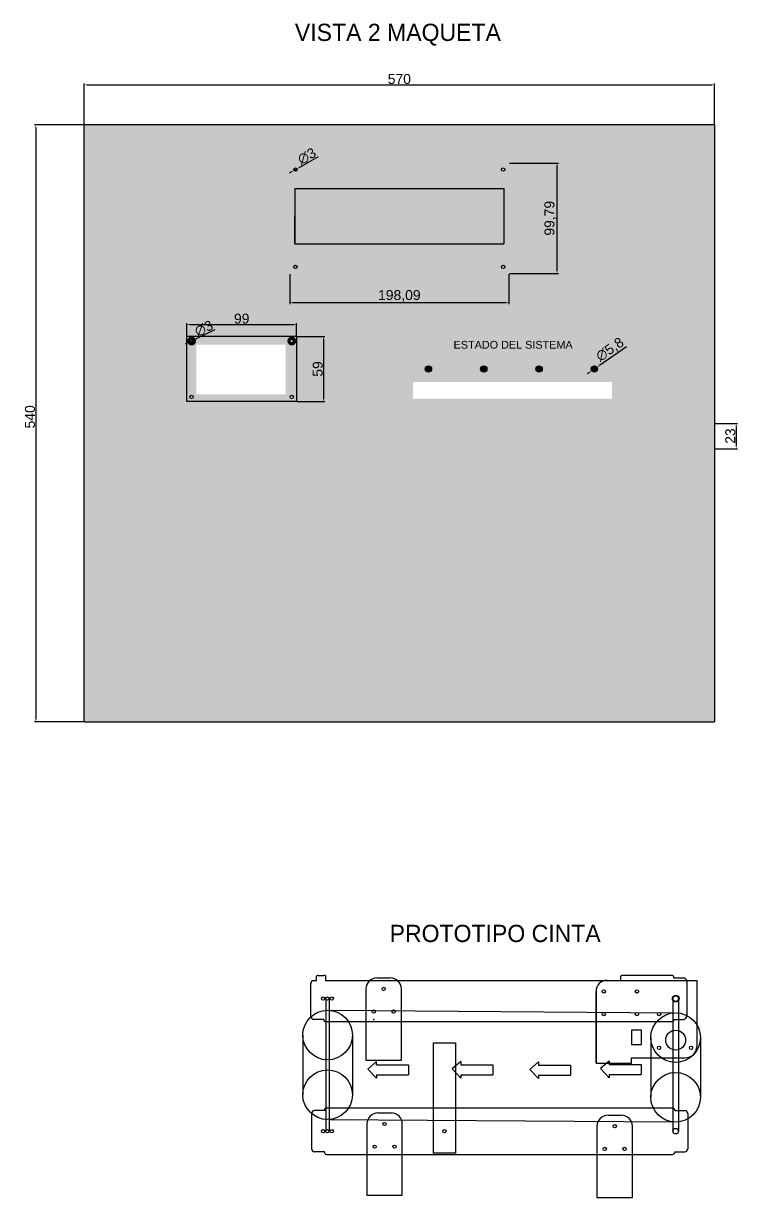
# Model space of a CAD drawing. Header units: millimetres. Extents: x -16 to 1575, y 0 to 1352.
# Drawn here: x 930 to 1575, y 259 to 1321 of the extents above; entities that cross this region are included whole.
import ezdxf

# ---------------------------------------------------------------- set-up
doc = ezdxf.new("R2010")
doc.units = ezdxf.units.MM
doc.styles.get("Standard").update_dxf_attribs({"font": 'arial.ttf'})
doc.dimstyles.new('ISO-25', dxfattribs={"dimtxt": 9, "dimasz": 2.5, "dimexe": 1.25, "dimexo": 0.625, "dimtad": 1, "dimtxsty": 'Standard', "dimcen": 2.5, "dimadec": 0, "dimazin": 0, "dimtfac": 1, "dimtmove": 0, "dimatfit": 3, "dimfxl": 1, "dimarcsym": 0})

# ---------------------------------------------------------------- blocks, each defined once
blk = doc.blocks.new('*D11')
at = {"color": 0, "lineweight": -2, "transparency": 16777216}
for p, q in [((1369.2, 1194.6), (1413.4, 1194.6)), ((1412.1, 1192.1), (1412.1, 1097.3)), ((1369.2, 1094.8), (1413.4, 1094.8))]:
    blk.add_line(p, q, dxfattribs=at)
at = {"color": 0, "transparency": 16777216}
for points in [[(1411.7, 1192.1), (1412.6, 1192.1), (1412.1, 1194.6)], [(1411.7, 1097.3), (1412.6, 1097.3), (1412.1, 1094.8)]]:
    blk.add_solid(points, dxfattribs=at)
at = {"layer": 'Defpoints', "color": 0, "transparency": 16777216}
for p in [(1368.6, 1194.6), (1368.6, 1094.8), (1412.1, 1094.8)]:
    blk.add_point(p, dxfattribs=at)
at = {"color": 0, "transparency": 16777216, "insert": (1406.1, 1144.7), "char_height": 9, "attachment_point": 5, "rotation": 90}
blk.add_mtext('99,79', dxfattribs=at)
blk = doc.blocks.new('*D12')
at = {"color": 0, "lineweight": -2, "transparency": 16777216}
for p, q in [((1170.5, 1094.2), (1170.5, 1067.1)), ((1368.6, 1094.2), (1368.6, 1067.1)), ((1173, 1068.4), (1366.1, 1068.4))]:
    blk.add_line(p, q, dxfattribs=at)
at = {"color": 0, "transparency": 16777216}
for points in [[(1173, 1068.8), (1173, 1068), (1170.5, 1068.4)], [(1366.1, 1068.8), (1366.1, 1068), (1368.6, 1068.4)]]:
    blk.add_solid(points, dxfattribs=at)
at = {"layer": 'Defpoints', "color": 0, "transparency": 16777216}
for p in [(1170.5, 1094.8), (1368.6, 1094.8), (1368.6, 1068.4)]:
    blk.add_point(p, dxfattribs=at)
at = {"color": 0, "transparency": 16777216, "insert": (1269.6, 1074.4), "char_height": 9, "attachment_point": 5}
blk.add_mtext('198,09', dxfattribs=at)
blk = doc.blocks.new('*D13')
at = {"color": 0, "lineweight": -2, "transparency": 16777216}
for p, q in [((1077.6, 1038.5), (1077.6, 1049.9)), ((1080.1, 1048.7), (1174.1, 1048.7)), ((1176.6, 1038.5), (1176.6, 1049.9))]:
    blk.add_line(p, q, dxfattribs=at)
at = {"color": 0, "transparency": 16777216}
for points in [[(1080.1, 1049.1), (1080.1, 1048.2), (1077.6, 1048.7)], [(1174.1, 1049.1), (1174.1, 1048.2), (1176.6, 1048.7)]]:
    blk.add_solid(points, dxfattribs=at)
at = {"layer": 'Defpoints', "color": 0, "transparency": 16777216}
for p in [(1176.6, 1048.7), (1077.6, 1037.9), (1176.6, 1037.9)]:
    blk.add_point(p, dxfattribs=at)
at = {"color": 0, "transparency": 16777216, "insert": (1127.1, 1053.9), "char_height": 9, "attachment_point": 5}
blk.add_mtext('99', dxfattribs=at)
blk = doc.blocks.new('*D14')
at = {"color": 0, "lineweight": -2, "transparency": 16777216}
for p, q in [((1177.2, 1037.9), (1202.2, 1037.9)), ((1201, 1035.4), (1201, 981.4)), ((1177.2, 978.9), (1202.2, 978.9))]:
    blk.add_line(p, q, dxfattribs=at)
at = {"color": 0, "transparency": 16777216}
for points in [[(1200.6, 1035.4), (1201.4, 1035.4), (1201, 1037.9)], [(1200.6, 981.4), (1201.4, 981.4), (1201, 978.9)]]:
    blk.add_solid(points, dxfattribs=at)
at = {"layer": 'Defpoints', "color": 0, "transparency": 16777216}
for p in [(1176.6, 1037.9), (1176.6, 978.9), (1201, 978.9)]:
    blk.add_point(p, dxfattribs=at)
at = {"color": 0, "transparency": 16777216, "insert": (1195.8, 1008.4), "char_height": 9, "attachment_point": 5, "rotation": 90}
blk.add_mtext('59', dxfattribs=at)
blk = doc.blocks.new('*D15')
at = {"color": 0, "lineweight": -2, "transparency": 16777216}
for p, q in [((1102.9, 1043.7), (1085.4, 1035.3)), ((1078.2, 1031.9), (1075.9, 1030.8)), ((1080.4, 1033), (1083.1, 1034.3))]:
    blk.add_line(p, q, dxfattribs=at)
at = {"color": 0, "transparency": 16777216}
for points in [[(1078, 1032.3), (1078.3, 1031.5), (1080.4, 1033)], [(1085.2, 1035.7), (1085.6, 1035), (1083.1, 1034.3)]]:
    blk.add_solid(points, dxfattribs=at)
at = {"layer": 'Defpoints', "color": 0, "transparency": 16777216}
for p in [(1080.4, 1033), (1083.1, 1034.3)]:
    blk.add_point(p, dxfattribs=at)
at = {"color": 0, "transparency": 16777216, "insert": (1092.9, 1045), "char_height": 9, "attachment_point": 5, "rotation": 25.4005}
blk.add_mtext('∅3', dxfattribs=at)
blk = doc.blocks.new('*D16')
at = {"color": 0, "lineweight": -2, "transparency": 16777216}
for p, q in [((1196.1, 1200.2), (1179.2, 1190.7)), ((1174.4, 1188), (1177, 1189.5)), ((1172.2, 1186.8), (1170, 1185.5))]:
    blk.add_line(p, q, dxfattribs=at)
at = {"color": 0, "transparency": 16777216}
for points in [[(1179, 1191.1), (1179.4, 1190.3), (1177, 1189.5)], [(1172, 1187.1), (1172.4, 1186.4), (1174.4, 1188)]]:
    blk.add_solid(points, dxfattribs=at)
at = {"layer": 'Defpoints', "color": 0, "transparency": 16777216}
for p in [(1177, 1189.5), (1174.4, 1188)]:
    blk.add_point(p, dxfattribs=at)
at = {"color": 0, "transparency": 16777216, "insert": (1186, 1200.8), "char_height": 9, "attachment_point": 5, "rotation": 29.3198}
blk.add_mtext('∅3', dxfattribs=at)
blk = doc.blocks.new('*D17')
at = {"color": 0, "lineweight": -2, "transparency": 16777216}
for p, q in [((1475, 1028.4), (1450.4, 1011.4)), ((1443.5, 1006.7), (1448.3, 1010)), ((1441.5, 1005.3), (1439.4, 1003.9))]:
    blk.add_line(p, q, dxfattribs=at)
at = {"color": 0, "transparency": 16777216}
for points in [[(1450.1, 1011.8), (1450.6, 1011.1), (1448.3, 1010)], [(1441.2, 1005.6), (1441.7, 1005), (1443.5, 1006.7)]]:
    blk.add_solid(points, dxfattribs=at)
at = {"layer": 'Defpoints', "color": 0, "transparency": 16777216}
for p in [(1448.3, 1010), (1443.5, 1006.7)]:
    blk.add_point(p, dxfattribs=at)
at = {"color": 0, "transparency": 16777216, "insert": (1460.2, 1025.7), "char_height": 9, "attachment_point": 5, "rotation": 34.5269}
blk.add_mtext('∅5,8', dxfattribs=at)
blk = doc.blocks.new('*D18')
at = {"color": 0, "lineweight": -2, "transparency": 16777216}
for p, q in [((1555.2, 959.2), (1575.3, 959.2)), ((1574.1, 956.7), (1574.1, 938.8)), ((1555.2, 936.3), (1575.3, 936.3))]:
    blk.add_line(p, q, dxfattribs=at)
at = {"color": 0, "transparency": 16777216}
for points in [[(1573.7, 956.7), (1574.5, 956.7), (1574.1, 959.2)], [(1573.7, 938.8), (1574.5, 938.8), (1574.1, 936.3)]]:
    blk.add_solid(points, dxfattribs=at)
at = {"layer": 'Defpoints', "color": 0, "transparency": 16777216}
for p in [(1554.6, 959.2), (1554.6, 936.3), (1574.1, 936.3)]:
    blk.add_point(p, dxfattribs=at)
at = {"color": 0, "transparency": 16777216, "insert": (1568.8, 947.7), "char_height": 9, "attachment_point": 5, "rotation": 90}
blk.add_mtext('23', dxfattribs=at)
blk = doc.blocks.new('*D19')
at = {"color": 0, "lineweight": -2, "transparency": 16777216}
for p, q in [((983.9, 1229.2), (939.7, 1229.2)), ((940.9, 1226.7), (940.9, 691.7)), ((983.9, 689.2), (939.7, 689.2))]:
    blk.add_line(p, q, dxfattribs=at)
at = {"color": 0, "transparency": 16777216}
for points in [[(940.5, 1226.7), (941.3, 1226.7), (940.9, 1229.2)], [(940.5, 691.7), (941.3, 691.7), (940.9, 689.2)]]:
    blk.add_solid(points, dxfattribs=at)
at = {"layer": 'Defpoints', "color": 0, "transparency": 16777216}
for p in [(984.6, 1229.2), (940.9, 689.2), (984.6, 689.2)]:
    blk.add_point(p, dxfattribs=at)
at = {"color": 0, "transparency": 16777216, "insert": (935.7, 965.1), "char_height": 9, "attachment_point": 5, "rotation": 90}
blk.add_mtext('540', dxfattribs=at)
blk = doc.blocks.new('*D20')
at = {"color": 0, "lineweight": -2, "transparency": 16777216}
for p, q in [((984.6, 1229.8), (984.6, 1266.6)), ((987.1, 1265.4), (1552.1, 1265.4)), ((1554.6, 1229.8), (1554.6, 1266.6))]:
    blk.add_line(p, q, dxfattribs=at)
at = {"color": 0, "transparency": 16777216}
for points in [[(987.1, 1265.8), (987.1, 1265), (984.6, 1265.4)], [(1552.1, 1265.8), (1552.1, 1265), (1554.6, 1265.4)]]:
    blk.add_solid(points, dxfattribs=at)
at = {"layer": 'Defpoints', "color": 0, "transparency": 16777216}
for p in [(1554.6, 1265.4), (984.6, 1229.2), (1554.6, 1229.2)]:
    blk.add_point(p, dxfattribs=at)
at = {"color": 0, "transparency": 16777216, "insert": (1269.6, 1270.6), "char_height": 9, "attachment_point": 5}
blk.add_mtext('570', dxfattribs=at)

msp = doc.modelspace()

# ---------------------------------------------------------------- hatches: boundary and pattern name
at = {"true_color": 0xdadbdc}
h = msp.add_hatch(color=254, dxfattribs=at)
h.dxf.hatch_style = 1
h.paths.add_polyline_path([(984.565, 689.196), (1554.565, 689.196), (1554.565, 1229.196), (984.565, 1229.196)])
h.paths.add_polyline_path([(1077.565, 1037.866), (1176.565, 1037.866), (1176.565, 978.866), (1077.565, 978.866)], flags=16)
h.paths.add_polyline_path([(1281.882, 996.554), (1461.785, 996.554), (1461.785, 981.67), (1281.882, 981.67)], flags=16)
at = {"true_color": 0x58ba48}
h = msp.add_hatch(color=85, dxfattribs=at)
h.dxf.hatch_style = 1
h.paths.add_polyline_path([(1175.076, 1121.573), (1364.053, 1121.573), (1364.053, 1171.573), (1295.076, 1171.573), (1175.076, 1171.573)])
h.paths.add_polyline_path([(1237.14, 1121.125), (1362.509, 1121.125), (1362.509, 1166.423), (1237.14, 1166.423)], flags=9)
at = {"true_color": 0xc7c8ca}
h = msp.add_hatch(color=9, dxfattribs=at)
h.dxf.hatch_style = 1
h.paths.add_polyline_path([(1175.076, 1171.573), (1175.076, 1121.573), (1364.053, 1121.573), (1364.053, 1171.573), (1295.076, 1171.573)])
at = {"true_color": 0x58ba48}
h = msp.add_hatch(color=85, dxfattribs=at)
h.dxf.hatch_style = 1
h.paths.add_polyline_path([(1176.357, 1033.63), (1176.565, 1037.866), (1077.565, 1037.866), (1077.772, 1033.63, -1), (1085.772, 1033.63, -1), (1077.772, 1033.63), (1077.772, 983.117, -0.99810818), (1085.772, 983.102, -1), (1077.772, 983.102), (1077.565, 978.866), (1176.565, 978.866), (1176.357, 983.102, -1), (1168.357, 983.102, -1), (1176.357, 983.102), (1176.357, 1033.615, -0.99810818), (1168.357, 1033.63, -1)])
h.paths.add_polyline_path([(1166.873, 1030.245), (1166.873, 985.573), (1086.072, 985.573), (1086.072, 1030.245)], flags=16)
h = msp.add_hatch(color=85, dxfattribs=at)
h.dxf.hatch_style = 1
h.paths.add_polyline_path([(1085.772, 1033.63, 1), (1077.772, 1033.63, 1)])
h.paths.add_polyline_path([(1080.272, 1033.63, -1), (1083.272, 1033.63, -1)], flags=16)
h = msp.add_hatch(color=85, dxfattribs=at)
h.dxf.hatch_style = 1
h.paths.add_polyline_path([(1176.357, 1033.63, 1), (1168.357, 1033.63, 1)])
h.paths.add_polyline_path([(1170.857, 1033.63, -1), (1173.857, 1033.63, -1)], flags=16)
h = msp.add_hatch(color=85, dxfattribs=at)
h.dxf.hatch_style = 1
h.paths.add_polyline_path([(1298.813, 1008.366, 1), (1293.013, 1008.366, 1)])
h = msp.add_hatch(color=1)
h.dxf.hatch_style = 1
h.paths.add_polyline_path([(1348.813, 1008.366, 1), (1343.013, 1008.366, 1)])
at = {"true_color": 0xf26722}
h = msp.add_hatch(color=30, dxfattribs=at)
h.dxf.hatch_style = 1
h.paths.add_polyline_path([(1398.813, 1008.366, 1), (1393.013, 1008.366, 1)])
at = {"true_color": 0x2776bb}
h = msp.add_hatch(color=152, dxfattribs=at)
h.dxf.hatch_style = 1
h.paths.add_polyline_path([(1448.813, 1008.366, 1), (1443.013, 1008.366, 1)])
at = {"true_color": 0x58ba48}
h = msp.add_hatch(color=85, dxfattribs=at)
h.dxf.hatch_style = 1
h.paths.add_polyline_path([(1077.772, 983.102, 1), (1085.772, 983.102, 1)])
h.paths.add_polyline_path([(1083.272, 983.102, -1), (1080.272, 983.102, -1)], flags=16)
h.paths.add_polyline_path([(1168.357, 983.102, 1), (1176.357, 983.102, 1)])
h.paths.add_polyline_path([(1173.857, 983.102, -1), (1170.857, 983.102, -1)], flags=16)

# ---------------------------------------------------------------- linework, layer by layer
for p, q in [((1554.565, 1229.196), (984.565, 1229.196)), ((984.565, 689.196), (984.565, 1229.196)), ((1554.565, 1229.196), (1554.565, 689.196)), ((1175.076, 1171.573), (1175.076, 1121.573)), ((1175.076, 1171.573), (1295.076, 1171.573)), ((1295.076, 1171.573), (1364.053, 1171.573)), ((1364.053, 1171.573), (1364.053, 1121.573)), ((1175.076, 1146.573), (1175.076, 1121.573)), ((1175.076, 1121.573), (1175.076, 1146.573)), ((1175.076, 1121.573), (1364.053, 1121.573)), ((1176.565, 1037.866), (1077.565, 1037.866)), ((1077.565, 978.866), (1077.565, 1037.866)), ((1176.565, 1037.866), (1176.565, 978.866)), ((1176.565, 1037.866), (1176.565, 978.866)), ((1176.565, 978.866), (1077.565, 978.866)), ((984.565, 689.196), (1554.565, 689.196)), ((1194.56, 457.745), (1194.56, 459.175)), ((1194.56, 455.495), (1194.56, 457.745)), ((1196.297, 459.995), (1201.297, 459.995)), ((1203.033, 457.745), (1203.033, 459.175)), ((1203.033, 455.495), (1203.033, 457.745)), ((1249.423, 457.745), (1261.423, 457.745)), ((1469.423, 457.745), (1469.423, 455.495)), ((1473.316, 459.995), (1471.113, 459.995)), ((1497.399, 459.995), (1473.316, 459.995)), ((1515.955, 459.995), (1497.399, 459.995)), ((1517.645, 457.745), (1526.929, 457.745)), ((1189.423, 452.734), (1189.423, 423.005)), ((1191.917, 455.495), (1194.56, 455.495)), ((1202.892, 455.495), (1469.423, 455.495)), ((1239.423, 447.745), (1239.423, 383.245)), ((1271.423, 427.245), (1271.423, 447.745)), ((1457.423, 455.495), (1538.423, 455.495)), ((1529.423, 454.984), (1529.423, 423.005)), ((1538.423, 455.495), (1538.423, 395.495)), ((1203.058, 438.995), (1203.058, 319.115)), ((1206.058, 438.995), (1206.058, 319.115)), ((1447.423, 445.495), (1447.423, 380.495)), ((1447.423, 380.495), (1447.423, 445.495)), ((1447.423, 380.495), (1447.423, 445.495)), ((1516.923, 438.995), (1516.923, 319.115)), ((1521.923, 438.995), (1521.923, 319.115)), ((1206.058, 428.442), (1516.923, 426.052)), ((1271.423, 383.245), (1271.423, 427.245)), ((1201.201, 420.245), (1191.917, 420.245)), ((1416.754, 417.995), (1202.892, 417.995)), ((1497.399, 417.995), (1416.754, 417.995)), ((1515.955, 417.995), (1497.399, 417.995)), ((1517.645, 420.245), (1526.929, 420.245)), ((1182.325, 406.04), (1182.325, 352.07)), ((1227.203, 406.04), (1227.203, 352.07)), ((1488.423, 410.495), (1479.423, 410.495)), ((1479.423, 410.495), (1479.423, 397.495)), ((1488.423, 397.495), (1488.423, 410.495)), ((1496.922, 403.746), (1496.922, 349.775)), ((1541.8, 403.746), (1541.8, 349.775)), ((1300.283, 399.115), (1300.283, 299.115)), ((1300.283, 399.115), (1320.283, 399.115)), ((1320.283, 399.115), (1320.283, 299.115)), ((1479.423, 397.495), (1488.423, 397.495)), ((1239.423, 383.245), (1271.423, 383.245)), ((1459.163, 382.459), (1451.357, 375.658)), ((1459.163, 382.459), (1459.163, 379.459)), ((1479.423, 380.495), (1479.423, 385.495)), ((1479.423, 385.495), (1528.423, 385.495)), ((1248.989, 382.055), (1241.184, 375.255)), ((1248.989, 367.055), (1241.184, 375.255)), ((1248.989, 379.055), (1248.989, 382.055)), ((1248.989, 379.055), (1277.989, 379.055)), ((1277.989, 379.055), (1277.989, 370.055)), ((1325.051, 382.196), (1317.245, 375.396)), ((1325.051, 367.196), (1317.245, 375.396)), ((1325.051, 382.196), (1325.051, 379.196)), ((1325.051, 379.196), (1354.051, 379.196)), ((1354.051, 379.196), (1354.051, 370.196)), ((1395.373, 381.741), (1387.568, 374.941)), ((1395.373, 366.741), (1387.568, 374.941)), ((1395.373, 381.741), (1395.373, 378.741)), ((1395.373, 378.741), (1424.373, 378.741)), ((1424.373, 378.741), (1424.373, 369.741)), ((1447.423, 380.495), (1479.423, 380.495)), ((1459.163, 367.459), (1451.357, 375.658)), ((1459.163, 379.459), (1488.163, 379.459)), ((1488.163, 379.459), (1488.163, 370.459)), ((1248.989, 370.055), (1277.989, 370.055)), ((1248.989, 370.055), (1248.989, 367.055)), ((1325.051, 370.196), (1354.051, 370.196)), ((1325.051, 370.196), (1325.051, 367.196)), ((1395.373, 369.741), (1424.373, 369.741)), ((1395.373, 369.741), (1395.373, 366.741)), ((1459.163, 370.459), (1488.163, 370.459)), ((1459.163, 370.459), (1459.163, 367.459)), ((1203.751, 340.115), (1516.815, 340.115)), ((1190.283, 335.105), (1190.283, 311.701)), ((1202.061, 337.865), (1192.777, 337.865)), ((1206.058, 329.668), (1516.923, 327.469)), ((1250.283, 335.615), (1262.283, 335.615)), ((1458.283, 333.626), (1470.283, 333.626)), ((1518.505, 337.865), (1527.789, 337.865)), ((1530.283, 335.105), (1530.283, 311.701)), ((1240.283, 325.615), (1240.283, 261.115)), ((1272.283, 305.115), (1272.283, 325.615)), ((1448.283, 323.626), (1448.283, 259.126)), ((1480.283, 303.126), (1480.283, 323.626)), ((1190.283, 311.701), (1190.283, 303.126)), ((1530.283, 311.701), (1530.283, 303.126)), ((1202.061, 300.365), (1192.777, 300.365)), ((1203.751, 298.115), (1516.815, 298.115)), ((1272.283, 261.115), (1272.283, 305.115)), ((1320.283, 299.115), (1300.283, 299.115)), ((1480.283, 259.126), (1480.283, 303.126)), ((1518.505, 300.365), (1527.789, 300.365)), ((1240.283, 261.115), (1272.283, 261.115)), ((1448.283, 259.126), (1480.283, 259.126))]:
    msp.add_line(p, q)
for centre, radius in [((1175.667, 1188.731), 1.5), ((1363.462, 1188.731), 1.5), ((1175.667, 1100.731), 1.5), ((1363.462, 1100.731), 1.5), ((1081.772, 1033.63), 1.5), ((1172.357, 1033.63), 1.5), ((1295.913, 1008.366), 2.9), ((1345.913, 1008.366), 2.9), ((1395.913, 1008.366), 2.9), ((1445.913, 1008.366), 2.9), ((1081.772, 983.102), 1.5), ((1172.357, 983.102), 1.5), ((1255.423, 447.745), 1.5), ((1255.423, 447.745), 1.5), ((1454.423, 445.495), 1.5), ((1454.423, 445.495), 1.5), ((1484.423, 445.495), 1.5), ((1484.423, 445.495), 1.5), ((1200.693, 438.995), 1.5), ((1204.558, 438.995), 1.5), ((1208.423, 438.995), 1.5), ((1519.423, 438.995), 3), ((1519.423, 438.995), 2.5), ((1204.764, 406.04), 22.439), ((1246.423, 427.245), 1.5), ((1246.423, 427.245), 1.5), ((1264.423, 427.245), 1.5), ((1264.423, 427.245), 1.5), ((1454.423, 424.995), 1.5), ((1454.423, 424.995), 1.5), ((1484.423, 424.995), 1.5), ((1484.423, 424.995), 1.5), ((1519.361, 403.746), 22.439), ((1504.423, 424.995), 1.5), ((1504.423, 424.995), 1.5), ((1519.423, 401.495), 9), ((1504.423, 394.495), 1.5), ((1533.373, 394.495), 1.5), ((1204.764, 352.07), 22.439), ((1519.361, 349.775), 22.439), ((1200.693, 319.115), 1.5), ((1204.558, 319.115), 1.5), ((1208.423, 319.115), 1.5), ((1256.283, 325.615), 1.5), ((1256.283, 325.615), 1.5), ((1310.283, 319.115), 1.5), ((1310.283, 319.115), 1.5), ((1464.283, 323.626), 1.5), ((1464.283, 323.626), 1.5), ((1519.423, 319.115), 2.5), ((1247.283, 305.115), 1.5), ((1247.283, 305.115), 1.5), ((1265.283, 305.115), 1.5), ((1265.283, 305.115), 1.5), ((1455.283, 303.126), 1.5), ((1455.283, 303.126), 1.5), ((1473.283, 303.126), 1.5), ((1473.283, 303.126), 1.5)]:
    msp.add_circle(centre, radius)
for centre, radius, start, end in [((1196.297, 457.745), 2.25, 90, 140.509115), ((1201.297, 457.745), 2.25, 39.490885, 90), ((1249.423, 447.745), 10, 90, 180), ((1261.423, 447.745), 10, 0, 90), ((1471.22, 458.155), 1.842, 93.301471, 192.875439), ((1515.849, 458.155), 1.842, 347.124561, 86.698529), ((1525.912, 454.319), 3.573, 10.722222, 73.46535), ((1192.934, 452.069), 3.573, 106.53465, 169.277778), ((1457.423, 445.495), 10, 90, 180), ((1192.934, 423.67), 3.573, 190.722222, 253.46535), ((1202.998, 419.834), 1.842, 167.124561, 266.698529), ((1515.849, 419.834), 1.842, 273.301471, 12.875439), ((1525.912, 423.67), 3.573, 286.53465, 349.277778), ((1528.423, 395.495), 10, 270, 0), ((1203.857, 338.276), 1.842, 93.301471, 192.875439), ((1516.708, 338.276), 1.842, 347.124561, 86.698529), ((1193.794, 334.44), 3.573, 106.53465, 169.277778), ((1250.283, 325.615), 10, 90, 180), ((1262.283, 325.615), 10, 0, 90), ((1458.283, 323.626), 10, 90, 180), ((1470.283, 323.626), 10, 0, 90), ((1526.772, 334.44), 3.573, 10.722222, 73.46535), ((1193.794, 303.791), 3.573, 190.722222, 253.46535), ((1203.857, 299.955), 1.842, 167.124561, 266.698529), ((1516.708, 299.955), 1.842, 273.301471, 12.875439), ((1526.772, 303.791), 3.573, 286.53465, 349.277778)]:
    msp.add_arc(centre, radius, start, end)
msp.add_point((1246.423, 420.245))

# ---------------------------------------------------------------- texts
at = {"attachment_point": 1}
for s, width, gutter_width, insert, char_height in [('{\\fArtifakt Element Black|b0|i0|c0|p34;\\C244;\\c1973145;VISTA 2 MAQUETA}', 296.74219, 77.839, (1175.176, 1320.605), 15.56773), ('ESTADO DEL SISTEMA', 108.24657, 12.5, (1318.654, 1033.803), 7), ('{\\fArtifakt Element Black|b0|i0|c0|p34;\\C244;\\c1973145;PROTOTIPO CINTA}', 206.05752, 77.839, (1260.8, 505.731), 15.56773)]:
    msp.add_mtext_dynamic_manual_height_columns(s, width=width, gutter_width=gutter_width, heights=[0], dxfattribs=dict(at, insert=insert, char_height=char_height))

# ---------------------------------------------------------------- dimensions: what is measured, and where the dimension line sits
dim = msp.add_linear_dim(base=(1554.565, 1265.384), p1=(984.565, 1229.196), p2=(1554.565, 1229.196), dimstyle='ISO-25')
dim.commit()
dim.dimension.update_dxf_attribs({"geometry": '*D20', "text_midpoint": (1269.565, 1265.384), "dimtype": 160})
dim = msp.add_linear_dim(base=(940.931, 689.196), p1=(984.565, 1229.196), p2=(984.565, 689.196), angle=90, dimstyle='ISO-25')
dim.commit()
dim.dimension.update_dxf_attribs({"geometry": '*D19', "text_midpoint": (940.931, 965.111), "dimtype": 160})
for p1, p2, picture, middle in [((1174.359, 1187.996), (1176.975, 1189.466), '*D16', (1186.041, 1200.833)), ((1080.417, 1032.987), (1083.127, 1034.274), '*D15', (1092.949, 1044.995)), ((1443.524, 1006.723), (1448.303, 1010.01), '*D17', (1460.224, 1025.714))]:
    dim = msp.add_diameter_dim_2p(p1=p1, p2=p2, dimstyle='ISO-25')
    dim.commit()
    dim.dimension.update_dxf_attribs({"geometry": picture, "text_midpoint": middle})
for base, p1, p2, picture, middle in [((1412.134, 1094.838), (1368.607, 1194.625), (1368.607, 1094.838), '*D11', (1406.1, 1144.731)), ((1200.971, 978.866), (1176.565, 1037.866), (1176.565, 978.866), '*D14', (1195.75, 1008.366))]:
    dim = msp.add_linear_dim(base=base, p1=p1, p2=p2, angle=90, dimstyle='ISO-25')
    dim.commit()
    dim.dimension.update_dxf_attribs({"geometry": picture, "text_midpoint": middle})
for base, p1, p2, picture, middle in [((1368.6075, 1068.3748), (1170.522, 1094.8376), (1368.6075, 1094.8376), '*D12', (1269.5647, 1074.4084)), ((1176.565, 1048.653), (1077.565, 1037.866), (1176.565, 1037.866), '*D13', (1127.065, 1053.873))]:
    dim = msp.add_linear_dim(base=base, p1=p1, p2=p2, dimstyle='ISO-25')
    dim.commit()
    dim.dimension.update_dxf_attribs({"geometry": picture, "text_midpoint": middle})
dim = msp.add_linear_dim(base=(1574.067, 936.26), p1=(1554.565, 959.196), p2=(1554.565, 936.26), angle=90, text='23', dimstyle='ISO-25')
dim.commit()
dim.dimension.update_dxf_attribs({"geometry": '*D18', "text_midpoint": (1568.844, 947.728)})

doc.saveas('drawing.dxf')
